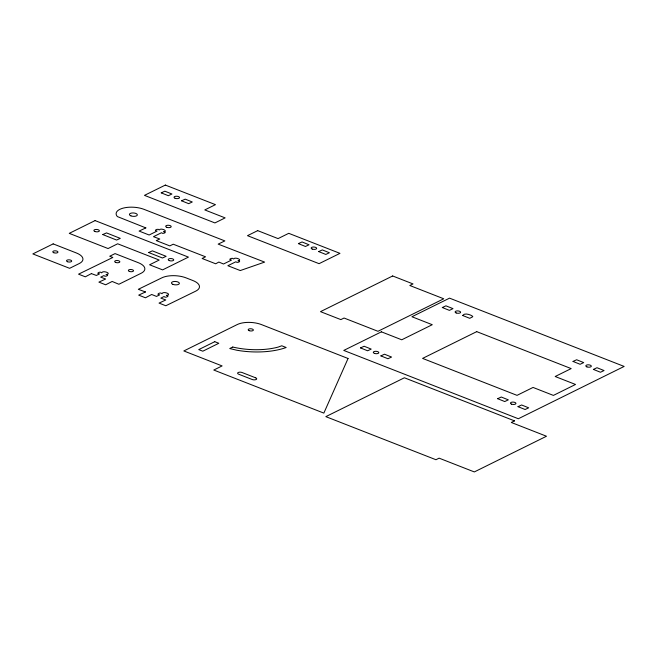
<?xml version="1.0" encoding="UTF-8"?>
<svg xmlns="http://www.w3.org/2000/svg" width="657" height="657" viewBox="0 0 657 657"><rect width="100%" height="100%" fill="white"/><g stroke="black" fill="none" stroke-linecap="round" stroke-linejoin="round"><path stroke-width="0.99" d="M91.405 273.599L85.328 276.819L78.544 274.166L112.84 257.454L109.719 256.23L115.057 253.602L138.257 262.669A17.296 7.416 3.7 0 1 141.148 273.255L118.884 284.259L112.15 281.459L105.678 284.785L98.895 282.124L105.637 279.02L100.702 277.139L103.896 275.603C105.054 277.541 110.507 274.626 106.032 274.544C112.626 273.747 102.747 269.855 101.695 272.852C100.513 270.832 95.035 273.714 99.56 273.903L96.365 275.447L91.405 273.599M102.829 234.582L116.601 240.06L120.28 238.384L106.508 232.907L102.845 234.541M145.838 227.897L139.087 231.075L149.139 235.001L157.138 231.042C152.564 230.878 158.206 227.93 159.273 229.983C160.242 227.519 168.915 230.993 163.618 231.683C168.102 231.79 162.657 234.631 161.482 232.734L153.483 236.684L159.791 239.017L156.251 240.593L169.818 245.899L173.234 244.207L205.542 256.797L202.126 258.48L215.693 263.786L218.855 262.053L223.503 264.007L231.519 260.073C226.993 259.844 232.644 256.986 233.654 259.014C234.697 256.534 243.32 260.123 237.998 260.714C242.49 260.821 237.005 263.638 235.863 261.773L227.856 265.715L240.273 270.553L264.615 262.102L218.157 244.117L224.875 240.914L144.055 209.361A17.287 7.416 3.7 0 0 123.04 208.162A17.287 7.416 3.7 0 0 117.365 216.58L145.838 227.897M148.687 252.526L162.46 258.004L166.139 256.329L152.367 250.851L148.687 252.526M161.252 192.862L168.332 195.704L171.92 194.012L164.85 191.179L161.252 192.862M181.603 200.828L188.682 203.67L192.279 201.978L185.2 199.145L181.628 200.796M298.385 243.64L305.464 246.474L309.053 244.79L302.064 241.965L298.459 243.575M318.735 251.606L325.815 254.44L329.403 252.756L322.332 249.915L318.76 251.565M360.537 347.939L367.616 350.772L371.205 349.089L364.134 346.247L360.562 347.898M380.888 355.897L387.967 358.738L391.564 357.047L384.485 354.213L380.888 355.897M442.325 307.525L449.404 310.367L453.002 308.634L445.922 305.834L442.325 307.525M462.684 315.491L469.755 318.325L472.794 316.707C473.089 315.787 464.811 311.952 462.709 315.45M497.669 398.709L504.748 401.55L508.337 399.858L501.266 397.025L497.694 398.676M518.02 406.675L525.099 409.508L528.688 407.825L521.617 404.983L518.02 406.675M573.044 361.449L580.123 364.282L583.712 362.598L576.641 359.757L573.068 361.407M593.394 369.406L600.473 372.248L604.062 370.556L596.991 367.723L593.394 369.406M145.443 291.954L138.693 295.133L145.468 297.785L151.677 294.484L156.497 296.422L159.676 294.853C155.101 294.697 160.776 291.601 162 293.695C163.141 290.665 172.89 294.599 166.336 295.404C170.902 295.535 165.219 298.483 164.012 296.553L160.842 298.122L165.794 299.962L159.035 303.099L165.819 305.751L195.77 291.125A17.296 7.424 3.5 0 0 192.879 280.531L186.095 277.878A17.296 7.424 3.7 0 0 161.852 277.837L138.323 289.302L145.443 291.954M348.054 358.484L323.852 413.113L213.78 370.039L222.107 365.924L183.837 350.953L237.226 324.558A17.296 7.424 3.7 0 1 261.461 324.591L348.054 358.484M214.749 341.681L198.734 349.606L202.799 351.199L218.814 343.274L214.749 341.681M232.767 347.036L229.736 348.538L236.758 350.222A51.008 21.895 3.7 0 0 286.173 347.504L281.754 345.779L278.19 347.085A45.826 19.669 3.7 0 1 232.767 347.036M514.513 420.874L511.294 422.467L546.493 436.24L474.321 471.931L439.114 458.159L435.944 459.728L325.831 416.637L404.392 377.783L514.513 420.874M165.359 185.069L144.474 195.359L214.929 222.928L225.137 217.886L204.787 209.928L215.463 204.655L165.359 185.069M95.084 220.588L69.256 233.358L108.068 248.543L117.669 243.788L159.191 260.041L149.582 264.787L162.608 269.879L188.436 257.117L95.084 220.588M53.176 243.887L32.85 253.922L69.617 268.319L79.259 263.547A17.296 7.416 3.7 0 0 76.368 252.97L53.176 243.887M257.7 230.632L247.492 235.666L319.064 263.671L339.965 253.356L288.743 233.325L278.051 238.598L257.7 230.632M392.664 275.965L320.501 311.648L340.852 319.606L344.054 318.029L377.972 331.3L443.738 298.787L409.82 285.508L413.015 283.923L392.664 275.965M381.397 331.834L343.759 350.427L518.348 418.747L624.15 366.434L449.552 298.147L411.923 316.74L432.273 324.706L401.747 339.792L381.397 331.834M476.727 331.637L422.582 358.402L517.043 395.358L533.049 387.441L553.399 395.407L575.524 384.468L555.173 376.502L571.179 368.593L476.727 331.637M255.647 377.824L242.08 372.519A2.768 1.191 3.7 0 0 238.204 372.511A2.768 1.191 3.7 0 0 238.672 374.203L252.239 379.516A2.759 1.183 3.7 0 0 256.115 379.516A2.759 1.183 3.7 0 0 255.647 377.824M374.4 353.367A2.768 1.191 3.7 0 0 378.802 352.793A2.768 1.191 3.7 0 0 374.983 351.347A2.768 1.191 3.7 0 0 374.4 353.367M511.524 404.137A2.768 1.191 3.7 0 0 515.934 403.562A2.768 1.191 3.7 0 0 512.115 402.125A2.768 1.191 3.7 0 0 511.524 404.137M456.188 312.954A2.768 1.191 3.7 0 0 460.59 312.379A2.768 1.191 3.7 0 0 456.771 310.942A2.768 1.191 3.7 0 0 456.188 312.954M586.898 366.869A2.768 1.191 3.7 0 0 591.308 366.302A2.768 1.191 3.7 0 0 587.489 364.857A2.768 1.191 3.7 0 0 586.898 366.869M249.184 330.66A2.595 1.109 3.7 0 0 253.347 330.167A2.595 1.109 3.7 0 0 249.824 328.787A2.595 1.109 3.7 0 0 249.184 330.66M172.963 284.366A3.975 1.708 3.7 0 0 179.345 283.61A3.975 1.708 3.7 0 0 173.941 281.492A3.975 1.708 3.7 0 0 172.963 284.366M169.276 260.583A2.768 1.191 3.7 0 0 173.711 260.049A2.768 1.191 3.7 0 0 169.949 258.579A2.768 1.191 3.7 0 0 169.276 260.583M94.92 231.486A2.768 1.191 3.7 0 0 99.363 230.952A2.768 1.191 3.7 0 0 95.602 229.482A2.768 1.191 3.7 0 0 94.92 231.486M312.239 249.069A2.768 1.191 3.7 0 0 316.649 248.494A2.768 1.191 3.7 0 0 312.822 247.057A2.768 1.191 3.7 0 0 312.239 249.069M175.107 198.291A2.768 1.191 3.7 0 0 179.517 197.724A2.768 1.191 3.7 0 0 175.698 196.279A2.768 1.191 3.7 0 0 175.107 198.291M130.932 215.874A3.975 1.708 3.6 0 0 137.313 215.102A3.975 1.708 3.6 0 0 131.909 212.991A3.975 1.708 3.6 0 0 130.932 215.874M166.73 227.306A2.768 1.191 3.6 0 0 171.173 226.772A2.768 1.191 3.6 0 0 167.412 225.302A2.768 1.191 3.6 0 0 166.73 227.306M129.339 271.398A2.595 1.109 3.7 0 0 133.502 270.906A2.595 1.109 3.7 0 0 129.979 269.526A2.595 1.109 3.7 0 0 129.339 271.398M115.657 262.422A2.595 1.109 3.7 0 0 119.82 261.929A2.595 1.109 3.7 0 0 116.297 260.55A2.595 1.109 3.7 0 0 115.657 262.422M67.507 261.724A2.595 1.109 3.7 0 0 71.67 261.231A2.595 1.109 3.7 0 0 68.147 259.852A2.595 1.109 3.7 0 0 67.507 261.724M53.767 252.723A2.595 1.109 3.7 0 0 57.931 252.231A2.595 1.109 3.7 0 0 54.408 250.851A2.595 1.109 3.7 0 0 53.767 252.723"/></g></svg>
